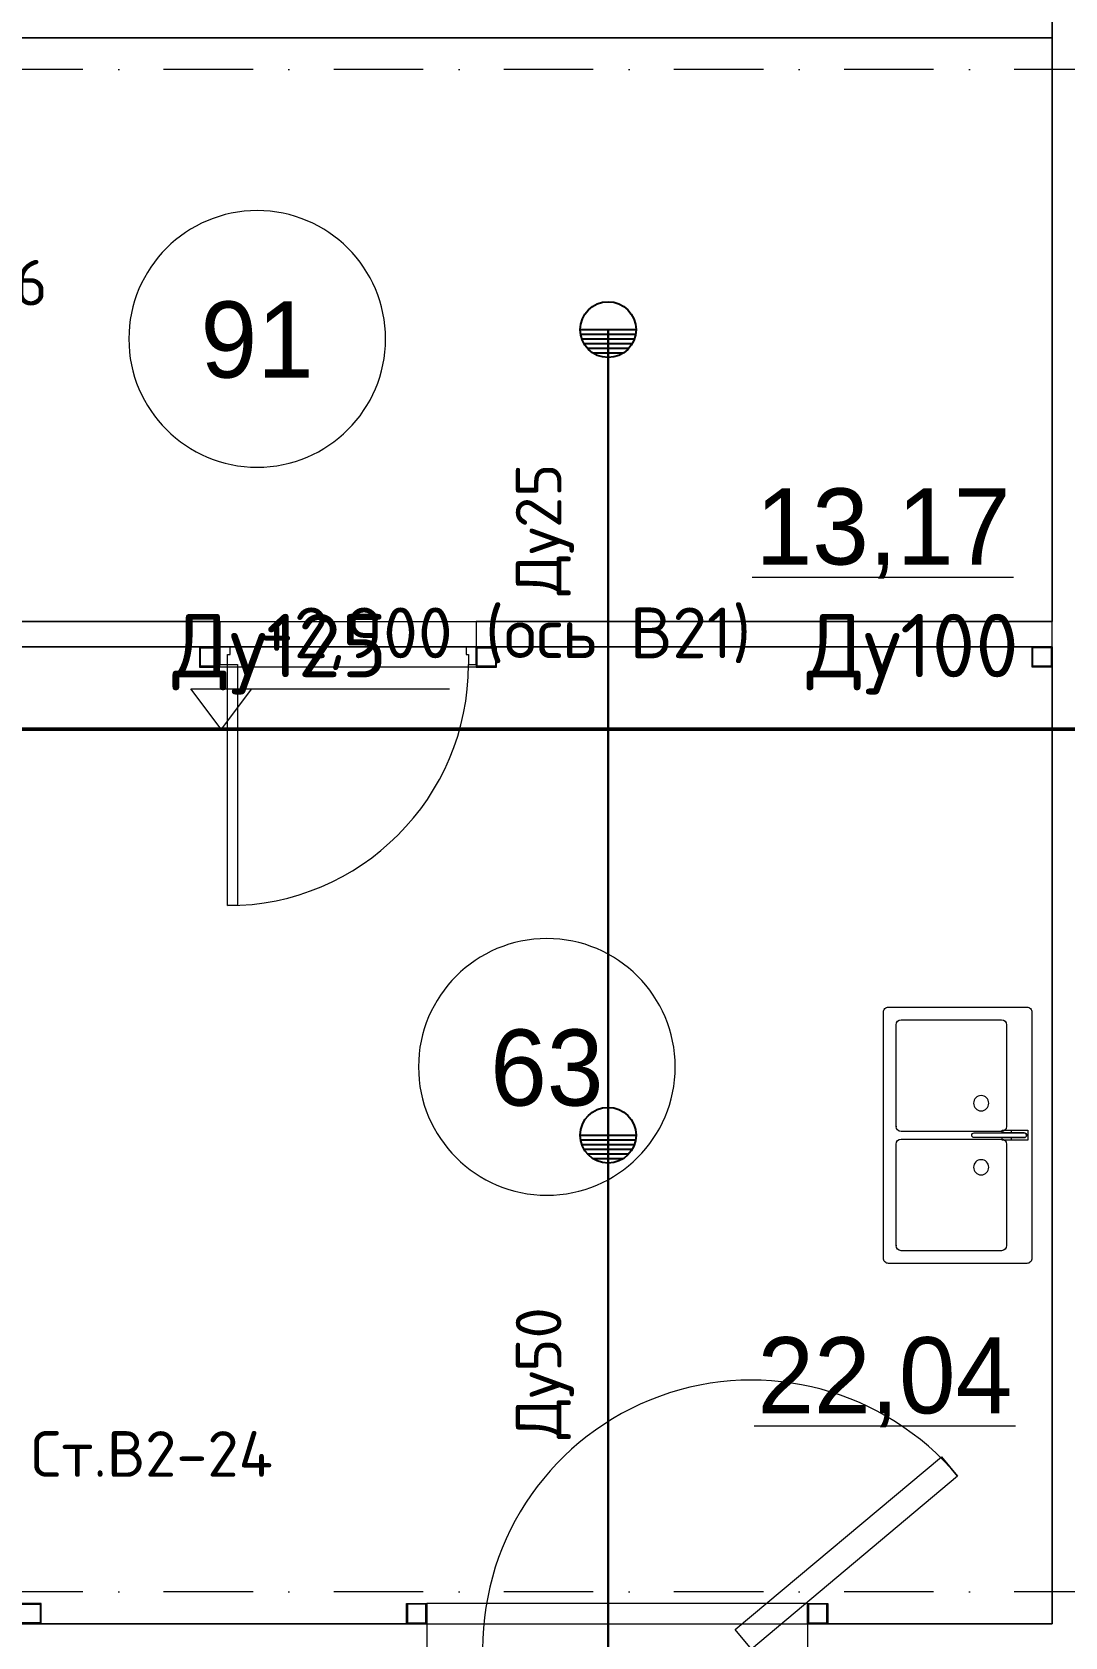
# Model space of a CAD drawing. Header units: millimetres. Extents: x 0 to 2118900, y -20000 to 84100.
# Drawn here: x 497755 to 501825, y 35823 to 42148 of the extents above; entities that cross this region are included whole.
import ezdxf
from ezdxf.enums import TextEntityAlignment as Align

# ---------------------------------------------------------------- set-up
doc = ezdxf.new("R2010")
doc.units = ezdxf.units.MM
doc.linetypes.add('Dot & Dashed', pattern=[670.277762, 352.777767, -176.388884, 0, -141.111112])
for name, color, linetype, lineweight in [('АР_подоснова', 8, 'Continuous', 13), ('ПТ_В21', 1, 'Continuous', 50), ('ПТ_В21_расп', 1, 'Continuous', 30), ('ПТ_оросители', 7, 'Continuous', 25), ('ПТ_текст', 7, 'Continuous', 18)]:
    doc.layers.add(name, color=color, linetype=linetype, lineweight=lineweight)
doc.styles.add('АР_текст_1', font='arial.ttf')
doc.styles.add('ПТ', font='isocpeur.ttf')

# ---------------------------------------------------------------- blocks, each defined once
blk = doc.blocks.new('Колонна SHS ГК 270')
at = {"color": 0, "linetype": 'Continuous', "lineweight": -2}
for p, q in [((40, 40), (-40, 40)), ((-40, 40), (-40, -40)), ((-36.4, -36.4), (-36.4, 36.4)), ((-36.4, 36.4), (36.4, 36.4)), ((36.4, 36.4), (36.4, -36.4)), ((40, -40), (40, 40)), ((-40, -40), (40, -40)), ((36.4, -36.4), (-36.4, -36.4))]:
    blk.add_line(p, q, dxfattribs=at)
blk = doc.blocks.new('Труба Квадратного Сечения ГК SHS 27_5')
at = {"color": 0, "linetype": 'Continuous', "lineweight": -2}
for p, q in [((505, 40), (0, 40)), ((0, 40), (0, 0)), ((0, 0), (0, -40)), ((1010, 40), (505, 40)), ((1010, 0), (1010, 40)), ((1010, -40), (1010, 0)), ((0, -40), (505, -40)), ((505, -40), (1010, -40))]:
    blk.add_line(p, q, dxfattribs=at)
blk = doc.blocks.new('Труба Квадратного Сечения ГК SHS 27_6')
at = {"color": 0, "linetype": 'Continuous', "lineweight": -2}
for p, q in [((750, 40), (0, 40)), ((0, 40), (0, 0)), ((0, 0), (0, -40)), ((1500, 40), (750, 40)), ((1500, 0), (1500, 40)), ((1500, -40), (1500, 0)), ((0, -40), (750, -40)), ((750, -40), (1500, -40))]:
    blk.add_line(p, q, dxfattribs=at)
blk = doc.blocks.new('Зона подготовки товара_63_45', base_point=(90790.7, 14224.3))
at = {"color": 0, "linetype": 'Continuous', "lineweight": -2}
blk.add_line((92600.4, 12654.7), (93630, 12654.7), dxfattribs=at)
for start, end in [(0, 180), (180, 0)]:
    blk.add_arc((91783.5, 14069.5), 505.7, start, end, dxfattribs=at)
at = {"color": 0, "lineweight": -2, "style": 'АР_текст_1'}
for tag, p in [('ROOM_NUMBER', (91783.5, 14066.9)), ('ROOM_AREA', (93115.2, 12854.1))]:
    blk.add_attdef(tag, text='', height=300, dxfattribs=at).set_placement(p, align=Align.MIDDLE_CENTER)
blk = doc.blocks.new('Выставочная зона_91_124', base_point=(91889, 17447.3))
at = {"color": 0, "linetype": 'Continuous', "lineweight": -2}
blk.add_line((92593.1, 15999.9), (93622.7, 15999.9), dxfattribs=at)
for start, end in [(0, 180), (180, 0)]:
    blk.add_arc((90642, 16938.4), 505.7, start, end, dxfattribs=at)
at = {"color": 0, "lineweight": -2, "style": 'АР_текст_1'}
for tag, p in [('ROOM_NUMBER', (90642, 16935.9)), ('ROOM_AREA', (93107.9, 16199.3))]:
    blk.add_attdef(tag, text='', height=300, dxfattribs=at).set_placement(p, align=Align.MIDDLE_CENTER)
blk = doc.blocks.new('Стена_180', base_point=(93825, 28175))
at = {"color": 0, "linetype": 'Continuous', "lineweight": -2, "flags": 128}
for points in [[(93775, 18850), (93775, 15825)], [(93775, 15725), (93775, 11875)]]:
    blk.add_lwpolyline(points, dxfattribs=at)
blk = doc.blocks.new('Однопольная Дверь 27_2')
at = {"color": 0, "linetype": 'Continuous', "lineweight": -2}
for p, q in [((435, 0), (435, 950)), ((435, 950), (475, 950)), ((475, 950), (475, 0)), ((-475, 0), (-505, 0)), ((-505, 0), (-505, -70)), ((-475, -40), (-475, 0)), ((475, 0), (435, 0)), ((505, 0), (475, 0)), ((475, 0), (475, -40)), ((505, -70), (505, 0)), ((-465, -40), (-475, -40)), ((-465, -70), (-465, -40)), ((475, -40), (465, -40)), ((465, -40), (465, -70)), ((-505, -70), (-465, -70)), ((-505, -170), (-505, -70)), ((465, -70), (505, -70)), ((505, -170), (505, -70))]:
    blk.add_line(p, q, dxfattribs=at)
blk.add_arc((475, 0), 950, 90, 180, dxfattribs=at)
blk = doc.blocks.new('Стена_55', base_point=(93825, 15775))
at = {"color": 0, "linetype": 'Continuous', "lineweight": -2}
for p, q in [((90495, 15825), (90495, 15725)), ((91505, 15825), (91505, 15725)), ((93775, 15825), (93765, 15825)), ((93765, 15725), (93775, 15725))]:
    blk.add_line(p, q, dxfattribs=at)
at = {"color": 0, "linetype": 'Continuous', "lineweight": -2, "flags": 128}
for points in [[(90495, 15825), (88050, 15825)], [(93765, 15825), (91505, 15825)], [(93775, 15725), (93775, 15825)], [(88050, 15725), (90495, 15725)], [(91505, 15725), (93765, 15725)]]:
    blk.add_lwpolyline(points, dxfattribs=at)
at = {"color": 0, "linetype": 'Continuous', "lineweight": -2, "zscale": 1000, "rotation": 180}
blk.add_blockref('Однопольная Дверь 27_2', (91000, 15655), dxfattribs=at)
blk = doc.blocks.new('Простой Проем Двери')
at = {"color": 0, "linetype": 'Continuous', "lineweight": -2}
for p, q in [((-750, 0), (-750, -100)), ((750, 0), (750, -100))]:
    blk.add_line(p, q, dxfattribs=at)
blk = doc.blocks.new('Стена_56', base_point=(98125, 11875))
at = {"color": 0, "linetype": 'Continuous', "lineweight": -2}
for p, q in [((91310.4, 11875), (91310.4, 11775)), ((92810.4, 11875), (92810.4, 11775))]:
    blk.add_line(p, q, dxfattribs=at)
at = {"color": 0, "linetype": 'Continuous', "lineweight": -2, "flags": 128}
for points in [[(91310.4, 11875), (89710.2, 11875)], [(93775, 11875), (92810.4, 11875)]]:
    blk.add_lwpolyline(points, dxfattribs=at)
at = {"color": 0, "linetype": 'Continuous', "lineweight": -2, "xscale": -1, "zscale": 1000}
blk.add_blockref('Простой Проем Двери', (92060.4, 11875), dxfattribs=at)
blk = doc.blocks.new('Однопольная Дверь 27_4')
at = {"color": 0, "linetype": 'Continuous', "lineweight": -2}
for p, q in [((465.7, 76.6), (1277.7, 758)), ((1277.7, 758), (1342, 681.4)), ((1342, 681.4), (530, 0)), ((530, 0), (465.7, 76.6)), ((-570, 0), (-600, 0)), ((-600, 0), (-600, -100)), ((-600, 0), (-600, -100)), ((-600, 0), (-600, -100)), ((-530, 0), (-570, 0)), ((-570, 0), (-570, -100)), ((-530, -100), (-530, 0)), ((570, 0), (530, 0)), ((530, 0), (530, -100)), ((570, 0), (600, 0)), ((570, -100), (570, 0)), ((600, 0), (600, -100)), ((600, 0), (600, -100)), ((600, 0), (600, -100)), ((-570, -100), (-600, -100)), ((-570, -100), (-530, -100)), ((530, -100), (570, -100)), ((570, -100), (600, -100))]:
    blk.add_line(p, q, dxfattribs=at)
blk.add_arc((530, 0), 1060, 40, 180, dxfattribs=at)
blk = doc.blocks.new('Стена_259', base_point=(90725, 11775))
at = {"color": 0, "linetype": 'Continuous', "lineweight": -2}
for p, q in [((91460.4, 11775), (91460.4, 11675)), ((92660.4, 11775), (92660.4, 11675))]:
    blk.add_line(p, q, dxfattribs=at)
at = {"color": 0, "linetype": 'Continuous', "lineweight": -2, "flags": 128}
for points in [[(91460.4, 11775), (90825, 11775)], [(98125, 11775), (92660.4, 11775)], [(98125, 11675), (98125, 11775)], [(90825, 11675), (91460.4, 11675)], [(92660.4, 11675), (98125, 11675)]]:
    blk.add_lwpolyline(points, dxfattribs=at)
at = {"color": 0, "linetype": 'Continuous', "lineweight": -2, "zscale": 1000}
blk.add_blockref('Однопольная Дверь 27_4', (92060.4, 11775), dxfattribs=at)
blk = doc.blocks.new('Мойка Обычная 27')
at = {"color": 0, "linetype": 'Continuous', "lineweight": -2}
for p, q in [((50, 465), (50, 70)), ((470, 485), (70, 485)), ((490, 70), (490, 465)), ((520, 465), (520, 70)), ((940, 485), (540, 485)), ((960, 70), (960, 465)), ((70, 50), (470, 50)), ((540, 50), (940, 50))]:
    blk.add_line(p, q, dxfattribs=at)
at = {"color": 0, "linetype": 'Continuous', "lineweight": -2, "flags": 128}
for points in [[(20, 0), (990, 0, 0.414214), (1010, 20), (1010, 565, 0.414214), (990, 585), (20, 585, 0.414214), (0, 565), (0, 20, 0.414214)], [(485, 504), (496, 504), (496, 555, -1), (514, 555), (514, 504), (525, 504), (525, 569), (485, 569)], [(496, 357.1, 1), (514, 357.2), (514, 555, 1), (496, 555)]]:
    blk.add_lwpolyline(points, format="xyb", close=True, dxfattribs=at)
for points in [[(485.3, 468), (496, 468), (496, 503), (485.3, 503)], [(524.7, 468), (524.7, 503), (514, 503), (514, 468)]]:
    blk.add_lwpolyline(points, close=True, dxfattribs=at)
at = {"color": 0, "linetype": 'Continuous', "lineweight": -2}
for centre in [(378.8, 385), (631.2, 385)]:
    blk.add_circle(centre, 30, dxfattribs=at)
for centre, start, end in [((70, 465), 90, 180), ((470, 465), 0, 90), ((540, 465), 90, 180), ((940, 465), 0, 90), ((70, 70), 180, 270), ((470, 70), 270, 0), ((540, 70), 180, 270), ((940, 70), 270, 0)]:
    blk.add_arc(centre, 20, start, end, dxfattribs=at)
for p in [(70, 50), (540, 50)]:
    blk.add_point(p, dxfattribs=at)
blk = doc.blocks.new('AR_F1')
at = {"layer": 'АР_подоснова', "linetype": 'Dot & Dashed'}
for p, q in [((98000, 18000), (-4800, 18000)), ((98000, 12000), (-4800, 12000))]:
    blk.add_line(p, q, dxfattribs=at)
at = {"layer": 'АР_подоснова', "linetype": 'Continuous', "flags": 128}
for points in [[(51875, 18125), (93775, 18125), (93775, 21875), (51875, 21875)], [(93775, 18125), (88050, 18125), (88050, 15825), (93775, 15825)], [(93775, 11875), (93775, 15725.5), (88050, 15725.5), (88050, 11875)]]:
    blk.add_lwpolyline(points, close=True, dxfattribs=at)
at = {"layer": 'АР_подоснова'}
for name, p in [('Стена_180', (93825, 28175)), ('Стена_55', (93825, 15775)), ('Стена_259', (90725, 11775)), ('Стена_56', (98125, 11875))]:
    blk.add_blockref(name, p, dxfattribs=at)
at = {"layer": 'АР_подоснова', "linetype": 'Continuous'}
ref = blk.add_blockref('Выставочная зона_91_124', (91889, 17447.3), dxfattribs=at)
ref.add_attrib('ROOM_NUMBER', '91', dxfattribs={"layer": '0', "color": 0, "lineweight": 9, "height": 300}).set_placement((90642, 16935.9), align=Align.MIDDLE_CENTER)
ref.add_attrib('ROOM_AREA', '13,17', dxfattribs={"layer": '0', "color": 0, "lineweight": 9, "height": 300}).set_placement((93107.9, 16199.3), align=Align.MIDDLE_CENTER)
at = {"layer": 'АР_подоснова', "linetype": 'Continuous', "zscale": 1000, "rotation": 180}
for name, p in [('Колонна SHS ГК 270', (90455, 15685)), ('Колонна SHS ГК 270', (91545, 15685)), ('Колонна SHS ГК 270', (93735, 15685.5)), ('Колонна SHS ГК 270', (89750.2, 11915)), ('Труба Квадратного Сечения ГК SHS 27_6', (92810.4, 11915))]:
    blk.add_blockref(name, p, dxfattribs=at)
at = {"layer": 'АР_подоснова', "linetype": 'Continuous', "xscale": -1, "zscale": 1000}
for name, p, rotation in [('Труба Квадратного Сечения ГК SHS 27_5', (90495, 15685), 180), ('Мойка Обычная 27', (93110, 13295), 270), ('Колонна SHS ГК 270', (91270.4, 11915), 180), ('Колонна SHS ГК 270', (92850.4, 11915), 180)]:
    blk.add_blockref(name, p, dxfattribs=dict(at, rotation=rotation))
at = {"layer": 'АР_подоснова', "linetype": 'Continuous'}
ref = blk.add_blockref('Зона подготовки товара_63_45', (90790.7, 14224.3), dxfattribs=at)
ref.add_attrib('ROOM_NUMBER', '63', dxfattribs={"layer": '0', "color": 0, "lineweight": 9, "height": 300}).set_placement((91783.5, 14066.9), align=Align.MIDDLE_CENTER)
ref.add_attrib('ROOM_AREA', '22,04', dxfattribs={"layer": '0', "color": 0, "lineweight": 9, "height": 300}).set_placement((93115.2, 12854.1), align=Align.MIDDLE_CENTER)
blk = doc.blocks.new('SPR_DN')
for p, q in [((-1.1, 0), (1.1, 0)), ((-1.085, -0.183), (1.085, -0.183)), ((-1.037, -0.367), (1.037, -0.367)), ((-0.953, -0.55), (0.953, -0.55)), ((-0.82, -0.733), (0.82, -0.733)), ((-0.608, -0.917), (0.608, -0.917))]:
    blk.add_line(p, q)
blk.add_circle((0, 0), 1.1)
blk = doc.blocks.new('ELEV')
blk.add_line((0, 1.6), (9, 1.6))
blk.add_lwpolyline([(0, 0), (-1.2, 1.6), (1.2, 1.6)], close=True)

msp = doc.modelspace()

# ---------------------------------------------------------------- linework, layer by layer
at = {"layer": 'ПТ_В21'}
for p, q in [((497438, 39400), (500025, 39400)), ((500025, 39400), (502425, 39400))]:
    msp.add_line(p, q, dxfattribs=at)
at = {"layer": 'ПТ_В21_расп'}
for p, q in [((500025, 39400), (500025, 40975)), ((500025, 39400), (500025, 37800)), ((500025, 37800), (500025, 34325))]:
    msp.add_line(p, q, dxfattribs=at)

# ---------------------------------------------------------------- block references
at = {"layer": 'АР_подоснова'}
msp.add_blockref('AR_F1', (408000, 24000), dxfattribs=at)
at = {"layer": 'ПТ_оросители', "xscale": 100, "yscale": 100}
for p in [(500025, 40975), (500025, 37800)]:
    msp.add_blockref('SPR_DN', p, dxfattribs=at)
at = {"layer": 'ПТ_текст', "xscale": 100, "yscale": 100}
msp.add_blockref('ELEV', (498500, 39400), dxfattribs=at)

# ---------------------------------------------------------------- texts
at = {"layer": 'ПТ_текст', "style": 'ПТ'}
msp.add_text('Ст.В2-16', height=180, dxfattribs=at).set_placement((496900, 41250), align=Align.TOP_LEFT)
for s, p in [('Ду25', (499895, 40187.5)), ('Ду50', (499895, 36862.5))]:
    msp.add_text(s, height=180, rotation=90, dxfattribs=at).set_placement(p, align=Align.BOTTOM_CENTER)
for s, p in [('Ду125', (498731.5, 39530)), ('Ду100', (501225, 39530))]:
    msp.add_text(s, height=250, dxfattribs=at).set_placement(p, align=Align.BOTTOM_CENTER)
for s, height, p in [('+2,900 (ось В21)', 200, (498650, 39620)), ('Ст.В2-24', 180, (497750, 36400))]:
    msp.add_text(s, height=height, dxfattribs=at).set_placement(p, align=Align.BOTTOM_LEFT)

doc.saveas('drawing.dxf')
